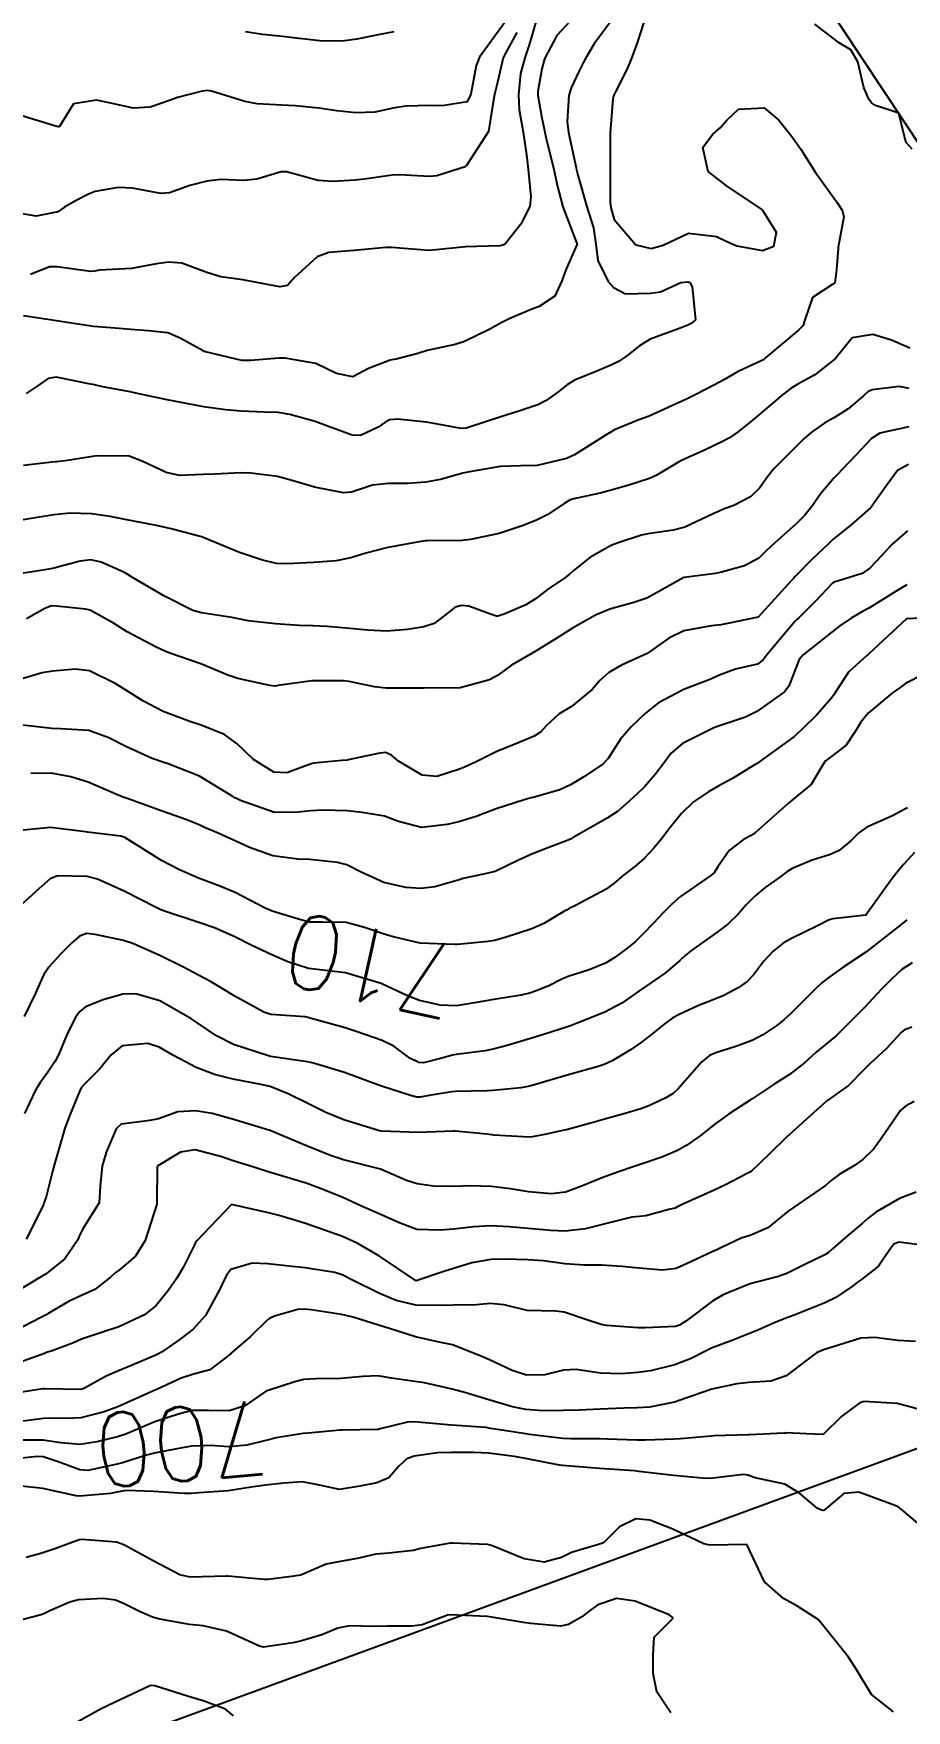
# Model space of a CAD drawing. Header units: metres. Extents: x 298520 to 308411, y 7433745 to 7450750.
# Drawn here: x 299997.4 to 300044.5, y 7449226.3 to 7449316.7 of the extents above; entities that cross this region are included whole.
import ezdxf
from ezdxf.enums import TextEntityAlignment as Align

# ---------------------------------------------------------------- set-up
doc = ezdxf.new("R2010")
doc.units = ezdxf.units.M
doc.header["$LTSCALE"] = 10
doc.linetypes.add('CONTINUO', pattern=[0])
for name, color, linetype in [('Cotas', 45, 'Continuous'), ('Curvas de Nivel 1m', 11, 'Continuous'), ('Curvas de Nivel 5m', 15, 'Continuous'), ('Linha Férrea', 251, 'TRACKS'), ('TEXTO', 45, 'Continuous')]:
    doc.layers.add(name, color=color, linetype=linetype)
doc.styles.add('Style-STANDARD', font='STANDARD.shx')
doc.linetypes.add('TRACKS', pattern='A,0.15,[130,ltypeshp.shx,S=0.25,R=0,X=0,Y=0],0.15', length=0.3)

msp = doc.modelspace()

# ---------------------------------------------------------------- linework, layer by layer
at = {"layer": 'Curvas de Nivel 1m', "flags": 128}
for points, elevation in [([(300023.454, 7449316.736), (300022.815, 7449315.582), (300022.714, 7449315.371), (300022.353, 7449313.813), (300022.251, 7449313.378), (300022.146, 7449312.748), (300021.915, 7449311.383), (300020.744, 7449309.553), (300020.659, 7449309.485), (300020.372, 7449309.404), (300019.146, 7449309.007), (300018.736, 7449308.96), (300017.118, 7449309.056), (300016.737, 7449309.042), (300015.359, 7449308.836), (300014.732, 7449308.761), (300013.524, 7449308.689), (300012.732, 7449308.749), (300011.036, 7449309.218), (300010.738, 7449309.221), (300009.442, 7449308.823), (300008.731, 7449308.749), (300007.489, 7449308.795), (300006.73, 7449308.713), (300005.825, 7449308.475), (300004.72, 7449308.082), (300004.262, 7449308.053), (300002.724, 7449308.335), (300001.966, 7449308.379), (300000.721, 7449308.158), (300000.358, 7449308.004), (299999.65, 7449307.651), (299999.058, 7449307.307), (299998.707, 7449307.065), (299997.546, 7449306.83), (299996.706, 7449306.964)], 722), ([(300022.832, 7449317.32), (300021.433, 7449315.391), (300021.253, 7449314.946), (300020.975, 7449313.397), (300020.779, 7449312.999), (300019.43, 7449312.767), (300018.783, 7449312.791), (300017.453, 7449312.763), (300016.781, 7449312.655), (300015.794, 7449312.439), (300014.777, 7449312.389), (300013.747, 7449312.511), (300012.78, 7449312.655), (300011.515, 7449312.776), (300010.782, 7449312.806), (300009.443, 7449312.874), (300008.785, 7449313.006), (300006.994, 7449313.558), (300006.793, 7449313.599), (300006.49, 7449313.565), (300005.152, 7449313.22), (300004.785, 7449313.087), (300003.685, 7449312.695), (300002.779, 7449312.657), (300001.47, 7449312.935), (300000.785, 7449313.08), (299999.546, 7449312.884), (299998.798, 7449311.659), (299998.763, 7449311.641), (299998.651, 7449311.661), (299996.771, 7449312.233)], 723), ([(300030.298, 7449317.285), (300029.93, 7449316.18), (300029.613, 7449315.292), (300029.373, 7449314.726), (300028.787, 7449313.568), (300028.697, 7449313.389), (300028.662, 7449313.302), (300028.632, 7449313.153), (300028.486, 7449311.304), (300028.486, 7449311.03), (300028.477, 7449309.304), (300028.475, 7449307.545), (300028.519, 7449307.303), (300028.56, 7449307.151), (300028.706, 7449306.648), (300029.87, 7449305.288), (300030.691, 7449305.086), (300031.344, 7449305.27), (300032.7, 7449305.918), (300034.207, 7449305.726), (300034.696, 7449305.502), (300035.306, 7449305.224), (300036.691, 7449304.971), (300037.3, 7449305.201), (300037.45, 7449305.949), (300036.712, 7449307.138), (300036.637, 7449307.211), (300034.732, 7449308.478), (300033.763, 7449309.24), (300033.475, 7449310.523), (300033.996, 7449311.238), (300034.419, 7449311.581), (300034.771, 7449311.993), (300035.397, 7449312.603), (300036.777, 7449312.66), (300037.579, 7449312.006), (300038.217, 7449311.188), (300038.453, 7449310.878), (300038.755, 7449310.436), (300039.549, 7449309.172), (300040.719, 7449307.571), (300040.99, 7449307.157), (300041.074, 7449306.791), (300040.78, 7449305.159), (300040.772, 7449305.079), (300040.675, 7449303.952), (300040.595, 7449303.23), (300040.486, 7449303.162), (300039.387, 7449302.441), (300038.964, 7449301.177), (300038.884, 7449300.934), (300038.638, 7449300.675), (300036.88, 7449299.206), (300036.74, 7449299.089), (300036.62, 7449299.022), (300035.386, 7449298.447), (300034.605, 7449298.009), (300034.109, 7449297.726), (300033.17, 7449297.244), (300032.59, 7449296.964), (300032.037, 7449296.708), (300030.581, 7449296.052), (300030.026, 7449295.838), (300028.717, 7449295.299), (300028.618, 7449295.254), (300028.572, 7449295.225), (300028.352, 7449295.085), (300026.559, 7449293.951), (300026.128, 7449293.764), (300024.553, 7449293.377), (300024.526, 7449293.377), (300023.653, 7449293.359), (300022.586, 7449293.336), (300022.552, 7449293.33), (300020.892, 7449293.051), (300020.546, 7449292.971), (300019.326, 7449292.628), (300018.539, 7449292.484), (300017.562, 7449292.41), (300016.537, 7449292.405), (300015.676, 7449292.318), (300014.53, 7449291.949), (300014.099, 7449291.905), (300012.534, 7449292.208), (300011.526, 7449292.518), (300010.542, 7449292.791), (300009.103, 7449292.975), (300008.545, 7449292.98), (300007.177, 7449292.92), (300006.543, 7449292.89), (300005.272, 7449292.849), (300004.544, 7449293.003), (300003.293, 7449293.603), (300002.556, 7449293.888), (300000.834, 7449293.914), (300000.555, 7449293.868), (300000.363, 7449293.833), (299999.224, 7449293.653), (299998.629, 7449293.582), (299998.552, 7449293.575), (299996.847, 7449293.378)], 718), ([(300028.495, 7449317.305), (300027.624, 7449316.121), (300027.156, 7449315.325), (300027.035, 7449315.101), (300026.803, 7449314.662), (300026.374, 7449313.749), (300026.261, 7449313.335), (300026.169, 7449311.936), (300026.242, 7449311.335), (300026.649, 7449309.426), (300026.669, 7449309.331), (300026.739, 7449309.041), (300027.224, 7449307.322), (300027.584, 7449306.199), (300027.715, 7449305.315), (300027.815, 7449304.443), (300028.372, 7449303.305), (300028.668, 7449302.986), (300029.314, 7449302.643), (300030.664, 7449302.672), (300031.188, 7449302.749), (300032.291, 7449303.256), (300032.673, 7449303.281), (300032.774, 7449303.249), (300032.896, 7449303.021), (300033.08, 7449301.246), (300032.855, 7449301.034), (300032.64, 7449300.936), (300032.108, 7449300.728), (300030.632, 7449300.203), (300030.071, 7449299.843), (300029.383, 7449299.292), (300028.93, 7449298.985), (300028.616, 7449298.828), (300027.539, 7449298.386), (300026.603, 7449297.994), (300026.18, 7449297.753), (300025.664, 7449297.339), (300025.04, 7449296.894), (300024.586, 7449296.661), (300023.619, 7449296.323), (300022.579, 7449296.012), (300020.72, 7449295.398), (300020.573, 7449295.378), (300020.354, 7449295.402), (300018.576, 7449295.729), (300017.009, 7449295.875), (300016.577, 7449295.847), (300016.331, 7449295.697), (300015.982, 7449295.456), (300015.024, 7449295.01), (300014.568, 7449295.014), (300013.305, 7449295.483), (300012.576, 7449295.758), (300011.209, 7449296.14), (300010.58, 7449296.247), (300009.842, 7449296.266), (300008.581, 7449296.32), (300007.736, 7449296.393), (300006.583, 7449296.54), (300005.723, 7449296.712), (300004.593, 7449296.921), (300002.915, 7449297.29), (300002.599, 7449297.362), (300001.134, 7449297.632), (300000.689, 7449297.724), (300000.604, 7449297.743), (300000.471, 7449297.774), (299998.608, 7449298.144), (299998.189, 7449298.082), (299997.6, 7449297.67), (299997.007, 7449297.265)], 719), ([(300024.486, 7449317.353), (300024.117, 7449316.06), (300023.876, 7449315.359), (300023.647, 7449314.515), (300023.533, 7449313.363), (300023.581, 7449312.555), (300023.786, 7449311.36), (300023.977, 7449310.131), (300024.066, 7449309.357), (300024.205, 7449307.871), (300024.154, 7449307.356), (300023.665, 7449306.398), (300022.854, 7449305.368), (300022.767, 7449305.294), (300022.692, 7449305.254), (300022.539, 7449305.22), (300020.691, 7449305.181), (300019.093, 7449305.011), (300018.689, 7449304.981), (300018.268, 7449305.005), (300016.69, 7449305.144), (300016.385, 7449305.14), (300014.688, 7449304.981), (300013.31, 7449304.86), (300012.684, 7449304.635), (300011.44, 7449303.508), (300011.09, 7449303.09), (300010.665, 7449303.008), (300008.855, 7449303.353), (300008.671, 7449303.387), (300007.501, 7449303.552), (300006.675, 7449303.801), (300005.39, 7449304.289), (300004.68, 7449304.348), (300004.019, 7449304.258), (300002.677, 7449304.008), (300000.953, 7449303.914), (300000.675, 7449303.864), (300000.465, 7449303.852), (299998.677, 7449304.088), (299998.248, 7449304.093), (299997.234, 7449303.674)], 721), ([(300016.826, 7449316.77), (300015.98, 7449316.608), (300014.822, 7449316.373), (300014.029, 7449316.27), (300012.821, 7449316.271), (300011.717, 7449316.402), (300010.823, 7449316.516), (300009.732, 7449316.623), (300008.825, 7449316.756)], 724), ([(300044.756, 7449310.439), (300044.438, 7449310.793), (300044.343, 7449311.116), (300044.036, 7449312.382), (300042.78, 7449312.8), (300042.578, 7449312.931), (300042.429, 7449313.135), (300042.164, 7449313.768), (300041.838, 7449315.145), (300041.459, 7449315.79), (300040.823, 7449316.169), (300039.512, 7449317.173)], 718), ([(300044.629, 7449299.714), (300043.645, 7449300.137), (300042.636, 7449300.442), (300041.522, 7449300.263), (300040.623, 7449299.16), (300039.509, 7449298.272), (300038.602, 7449297.776), (300038.234, 7449297.55), (300037.771, 7449297.192), (300036.583, 7449296.188), (300036.047, 7449295.746), (300035.394, 7449295.222), (300034.913, 7449294.883), (300034.568, 7449294.698), (300033.494, 7449294.178), (300032.558, 7449293.754), (300032.227, 7449293.592), (300031.685, 7449293.269), (300030.97, 7449292.852), (300030.544, 7449292.672), (300029.496, 7449292.332), (300028.534, 7449292.057), (300027.943, 7449291.898), (300026.527, 7449291.582), (300026.331, 7449291.527), (300026.003, 7449291.335), (300025.126, 7449290.735), (300024.514, 7449290.434), (300023.733, 7449290.135), (300022.506, 7449289.722), (300020.945, 7449289.393), (300020.502, 7449289.349), (300018.598, 7449289.323), (300018.502, 7449289.315), (300018.376, 7449289.296), (300016.498, 7449288.963), (300015.308, 7449288.649), (300014.492, 7449288.404), (300013.718, 7449288.251), (300012.49, 7449288.158), (300011.06, 7449288.083), (300010.489, 7449288.107), (300009.734, 7449288.284), (300008.494, 7449288.697), (300007.889, 7449288.942), (300006.503, 7449289.522), (300006.477, 7449289.534), (300006.379, 7449289.562), (300004.881, 7449289.959), (300004.507, 7449290.046), (300003.942, 7449290.162), (300002.511, 7449290.442), (300001.519, 7449290.631), (300000.514, 7449290.777), (299999.355, 7449290.811), (299998.514, 7449290.72), (299997.6, 7449290.581), (299996.51, 7449290.409)], 717), ([(300044.599, 7449297.535), (300044.07, 7449297.649), (300042.598, 7449297.461), (300042.38, 7449297.358), (300042.137, 7449297.145), (300041.305, 7449296.433), (300040.581, 7449295.975), (300040.053, 7449295.691), (300039.323, 7449295.172), (300038.931, 7449294.815), (300038.566, 7449294.469), (300037.3, 7449293.199), (300036.972, 7449292.778), (300036.537, 7449292.158), (300036.043, 7449291.702), (300035.14, 7449291.224), (300034.69, 7449291.06), (300034.521, 7449290.999), (300034.072, 7449290.79), (300032.511, 7449290.062), (300031.886, 7449289.89), (300030.507, 7449289.692), (300030.168, 7449289.621), (300029.12, 7449289.294), (300028.667, 7449289.131), (300028.499, 7449289.058), (300027.387, 7449288.418), (300026.478, 7449287.695), (300026.288, 7449287.519), (300026.033, 7449287.334), (300025.109, 7449286.701), (300024.461, 7449286.2), (300023.941, 7449285.872), (300022.761, 7449285.367), (300022.529, 7449285.292), (300022.452, 7449285.268), (300022.349, 7449285.268), (300022.027, 7449285.376), (300020.862, 7449285.799), (300020.459, 7449285.835), (300020.123, 7449285.738), (300019.7, 7449285.408), (300018.996, 7449284.866), (300018.445, 7449284.677), (300017.556, 7449284.545), (300016.443, 7449284.455), (300015.405, 7449284.498), (300014.444, 7449284.593), (300013.23, 7449284.698), (300012.445, 7449284.744), (300011.707, 7449284.763), (300010.446, 7449284.841), (300008.965, 7449285.018), (300008.449, 7449285.111), (300008.085, 7449285.181), (300006.452, 7449285.444), (300005.98, 7449285.575), (300004.464, 7449286.341), (300002.739, 7449287.347), (300002.481, 7449287.509), (300002.301, 7449287.613), (300001.036, 7449288.179), (300000.489, 7449288.29), (299999.903, 7449288.232), (299998.485, 7449287.847), (299998.334, 7449287.812), (299997.45, 7449287.67), (299996.615, 7449287.545)], 716), ([(300044.556, 7449293.43), (300043.965, 7449293.119), (300043.37, 7449292.298), (300042.548, 7449291.14), (300042.523, 7449291.109), (300041.482, 7449290.182), (300040.505, 7449289.405), (300040.379, 7449289.286), (300040.251, 7449289.163), (300039.35, 7449288.312), (300038.476, 7449287.412), (300038.364, 7449287.292), (300038.264, 7449287.183), (300036.453, 7449285.21), (300034.808, 7449284.868), (300034.449, 7449284.802), (300033.949, 7449284.738), (300032.445, 7449284.471), (300031.641, 7449284.068), (300030.522, 7449283.279), (300030.469, 7449283.243), (300030.432, 7449283.223), (300029.091, 7449282.626), (300028.417, 7449282.223), (300027.924, 7449281.794), (300027.517, 7449281.313), (300026.393, 7449280.383), (300025.734, 7449279.992), (300025.026, 7449279.344), (300024.72, 7449279.006), (300024.377, 7449278.788), (300023.39, 7449278.382), (300022.369, 7449277.966), (300021.978, 7449277.773), (300021.229, 7449277.391), (300020.629, 7449277.128), (300020.357, 7449277.012), (300019.146, 7449276.617), (300018.352, 7449276.696), (300017.068, 7449277.439), (300016.697, 7449277.776), (300016.367, 7449277.902), (300015.967, 7449277.854), (300014.363, 7449277.511), (300014.33, 7449277.504), (300014.009, 7449277.474), (300012.506, 7449277.343), (300012.36, 7449277.308), (300011.046, 7449276.817), (300010.353, 7449276.85), (300009.254, 7449277.531), (300008.371, 7449278.373), (300007.699, 7449278.873), (300006.381, 7449279.399), (300005.813, 7449279.576), (300004.388, 7449280.113), (300003.295, 7449280.7), (300002.399, 7449281.255), (300002.181, 7449281.394), (300001.829, 7449281.619), (300000.413, 7449282.322), (299999.661, 7449282.401), (299998.412, 7449282.298), (299997.864, 7449282.213), (299996.404, 7449281.781)], 714), ([(300044.51, 7449289.864), (300043.674, 7449289.122), (300043.111, 7449288.513), (300042.483, 7449287.845), (300042.06, 7449287.564), (300040.783, 7449287.157), (300040.541, 7449287.09), (300040.472, 7449287.045), (300039.557, 7449286.074), (300038.653, 7449285.178), (300038.548, 7449285.083), (300038.451, 7449284.99), (300036.95, 7449283.202), (300036.728, 7449282.906), (300036.425, 7449282.678), (300035.231, 7449282.412), (300034.416, 7449282.104), (300033.823, 7449281.828), (300032.403, 7449281.292), (300032.382, 7449281.282), (300032.343, 7449281.261), (300031.088, 7449280.581), (300030.39, 7449280.024), (300030.005, 7449279.666), (300029.606, 7449279.288), (300029.046, 7449278.624), (300028.366, 7449277.581), (300028.103, 7449277.304), (300027.07, 7449276.601), (300026.345, 7449276.161), (300025.771, 7449275.906), (300024.335, 7449275.489), (300024.224, 7449275.462), (300023.845, 7449275.357), (300022.328, 7449274.876), (300021.253, 7449274.461), (300020.321, 7449274.175), (300019.697, 7449274.029), (300018.317, 7449273.864), (300017.074, 7449274.193), (300016.323, 7449274.48), (300015.111, 7449274.676), (300014.326, 7449274.761), (300013.002, 7449274.807), (300012.326, 7449274.769), (300011.491, 7449274.669), (300010.325, 7449274.695), (300008.544, 7449275.325), (300008.332, 7449275.427), (300008.255, 7449275.464), (300008.135, 7449275.543), (300006.349, 7449276.631), (300004.653, 7449277.293), (300004.36, 7449277.389), (300003.799, 7449277.596), (300002.369, 7449278.233), (300001.46, 7449278.71), (300000.377, 7449279.093), (299998.847, 7449279.187), (299998.378, 7449279.211), (299996.65, 7449279.407)], 713), ([(300044.471, 7449286.947), (300044.047, 7449286.695), (300042.459, 7449285.703), (300042.093, 7449285.508), (300041.472, 7449285.15), (300040.862, 7449284.743), (300040.446, 7449284.422), (300039.756, 7449283.851), (300038.891, 7449283.175), (300038.677, 7449282.93), (300038.419, 7449282.274), (300038.107, 7449281.485), (300037.878, 7449281.188), (300036.392, 7449280.124), (300035.784, 7449279.821), (300034.384, 7449279.354), (300034.066, 7449279.235), (300032.374, 7449278.394), (300031.767, 7449277.868), (300031.323, 7449277.27), (300030.913, 7449276.716), (300030.345, 7449276.071), (300029.942, 7449275.681), (300029.514, 7449275.288), (300028.884, 7449274.738), (300028.324, 7449274.363), (300026.486, 7449273.327), (300026.38, 7449273.261), (300026.311, 7449273.228), (300024.949, 7449272.698), (300024.299, 7449272.441), (300023.543, 7449272.113), (300022.285, 7449271.5), (300022.196, 7449271.469), (300021.817, 7449271.385), (300020.564, 7449271.114), (300020.279, 7449271.035), (300019.027, 7449270.661), (300018.274, 7449270.574), (300017.468, 7449270.625), (300016.277, 7449270.897), (300015.067, 7449271.462), (300014.289, 7449271.851), (300013.777, 7449271.988), (300012.293, 7449272.15), (300011.635, 7449272.158), (300010.295, 7449272.331), (300009.038, 7449272.797), (300008.307, 7449273.123), (300008.018, 7449273.252), (300007.346, 7449273.555), (300006.619, 7449273.869), (300006.317, 7449274.004), (300005.605, 7449274.292), (300004.325, 7449274.756), (300002.544, 7449275.395), (300002.332, 7449275.472), (300002.229, 7449275.509), (300001.959, 7449275.616), (300000.343, 7449276.305), (299999.404, 7449276.593), (299998.35, 7449276.794), (299997.249, 7449276.772)], 712), ([(300046.331, 7449285.214), (300044.453, 7449285.11), (300042.434, 7449283.228), (300042.386, 7449283.187), (300042.317, 7449283.141), (300041.337, 7449282.233), (300040.631, 7449281.158), (300040.545, 7449281.015), (300040.4, 7449280.823), (300039.623, 7449279.935), (300038.831, 7449279.176), (300038.601, 7449278.957), (300038.379, 7449278.753), (300036.701, 7449277.539), (300036.364, 7449277.305), (300036.303, 7449277.271), (300036.2, 7449277.212), (300035.07, 7449276.505), (300034.346, 7449276.112), (300033.782, 7449275.797), (300032.977, 7449275.25), (300032.327, 7449274.63), (300031.721, 7449273.864), (300031.267, 7449273.27), (300030.834, 7449272.745), (300030.297, 7449272.186), (300029.803, 7449271.772), (300029.206, 7449271.291), (300028.705, 7449270.869), (300028.275, 7449270.551), (300026.609, 7449269.667), (300026.265, 7449269.493), (300026.16, 7449269.434), (300025.991, 7449269.333), (300024.904, 7449268.696), (300024.253, 7449268.4), (300022.814, 7449267.937), (300022.247, 7449267.779), (300021.911, 7449267.719), (300020.245, 7449267.564), (300020.095, 7449267.551), (300018.245, 7449267.634), (300016.775, 7449267.969), (300016.25, 7449268.126), (300015.243, 7449268.47), (300014.256, 7449268.741), (300012.967, 7449268.771), (300012.256, 7449268.772), (300011.675, 7449268.917), (300010.261, 7449269.362), (300009.885, 7449269.524), (300008.271, 7449270.356), (300007.431, 7449270.709), (300006.287, 7449271.143), (300005.267, 7449271.58), (300004.298, 7449272.088), (300003.028, 7449272.881), (300002.31, 7449273.337), (300002.103, 7449273.405), (300000.313, 7449273.622), (300000.195, 7449273.641), (299998.315, 7449273.866), (299996.473, 7449273.688)], 711), ([(300044.506, 7449274.934), (300044.33, 7449274.837), (300043.695, 7449274.488), (300042.32, 7449273.893), (300041.888, 7449273.573), (300041.459, 7449273.149), (300040.828, 7449272.632), (300040.301, 7449272.386), (300039.369, 7449272.101), (300038.29, 7449271.648), (300038.01, 7449271.47), (300037.636, 7449271.196), (300036.846, 7449270.636), (300036.273, 7449270.17), (300035.803, 7449269.679), (300035.409, 7449269.219), (300034.83, 7449268.651), (300034.253, 7449268.222), (300032.886, 7449267.25), (300032.532, 7449266.962), (300032.234, 7449266.691), (300031.465, 7449266.027), (300030.377, 7449265.278), (300030.278, 7449265.214), (300030.212, 7449265.173), (300029.106, 7449264.389), (300028.199, 7449263.919), (300026.696, 7449263.322), (300026.341, 7449263.177), (300026.19, 7449263.125), (300024.84, 7449262.687), (300024.184, 7449262.484), (300022.927, 7449262.115), (300022.178, 7449261.909), (300021.74, 7449261.822), (300020.175, 7449261.628), (300019.982, 7449261.595), (300019.331, 7449261.408), (300018.412, 7449261.175), (300018.169, 7449261.189), (300017.688, 7449261.427), (300016.815, 7449262.076), (300016.182, 7449262.39), (300014.786, 7449262.865), (300014.189, 7449263.067), (300013.874, 7449263.159), (300012.626, 7449263.494), (300012.287, 7449263.591), (300012.194, 7449263.622), (300012.041, 7449263.655), (300010.196, 7449263.789), (300009.811, 7449263.91), (300008.206, 7449264.799), (300007.74, 7449265.079), (300006.933, 7449265.559), (300006.219, 7449265.948), (300005.473, 7449266.329), (300004.233, 7449266.942), (300002.754, 7449267.605), (300002.245, 7449267.774), (300000.717, 7449268.102), (300000.248, 7449268.148), (299999.879, 7449268.011), (299999.453, 7449267.648), (299998.845, 7449267.042), (299998.223, 7449266.336), (299997.946, 7449265.935), (299997.818, 7449265.666), (299997.513, 7449264.977), (299996.894, 7449263.679)], 709), ([(300044.896, 7449272.512), (300044.294, 7449271.865), (300043.948, 7449271.455), (300043.678, 7449271.119), (300042.263, 7449269.14), (300040.483, 7449268.935), (300040.26, 7449268.868), (300039.652, 7449268.565), (300038.25, 7449267.891), (300037.802, 7449267.64), (300037.261, 7449267.2), (300036.774, 7449266.666), (300036.224, 7449265.939), (300035.876, 7449265.556), (300035.391, 7449265.218), (300034.616, 7449264.818), (300034.207, 7449264.644), (300033.206, 7449264.248), (300032.198, 7449263.782), (300031.863, 7449263.597), (300031.392, 7449263.268), (300030.731, 7449262.728), (300030.178, 7449262.289), (300029.578, 7449261.879), (300028.588, 7449261.296), (300028.161, 7449261.093), (300027.841, 7449260.986), (300026.155, 7449260.514), (300025.25, 7449260.246), (300024.152, 7449259.924), (300023.672, 7449259.835), (300022.148, 7449259.694), (300021.851, 7449259.679), (300020.146, 7449259.629), (300019.939, 7449259.609), (300018.731, 7449259.414), (300018.23, 7449259.331), (300018.142, 7449259.327), (300018.055, 7449259.334), (300017.72, 7449259.426), (300016.15, 7449259.929), (300015.412, 7449260.199), (300014.161, 7449260.651), (300012.496, 7449261.167), (300012.169, 7449261.236), (300010.173, 7449261.52), (300008.179, 7449262.177), (300007.259, 7449262.629), (300006.191, 7449263.348), (300005.873, 7449263.573), (300004.202, 7449264.514), (300002.902, 7449264.907), (300002.206, 7449264.883), (300001.15, 7449264.573), (300000.199, 7449264.202), (299999.883, 7449263.956), (299999.663, 7449263.645), (299999.176, 7449262.657), (299998.767, 7449261.654), (299998.556, 7449261.267), (299998.158, 7449260.682), (299997.734, 7449260.081), (299997.486, 7449259.67), (299996.904, 7449258.451)], 708), ([(300044.481, 7449268.887), (300044.259, 7449268.711), (300042.267, 7449267.14), (300041.037, 7449266.345), (300040.222, 7449265.743), (300039.898, 7449265.484), (300039.546, 7449265.17), (300038.199, 7449263.825), (300037.87, 7449263.519), (300037.47, 7449263.197), (300036.709, 7449262.681), (300036.181, 7449262.405), (300035.316, 7449262.078), (300034.17, 7449261.722), (300033.833, 7449261.57), (300033.43, 7449261.241), (300032.148, 7449259.784), (300031.878, 7449259.531), (300031.445, 7449259.267), (300030.56, 7449258.855), (300030.137, 7449258.697), (300029.287, 7449258.445), (300028.131, 7449258.126), (300027.494, 7449257.952), (300026.125, 7449257.572), (300025.933, 7449257.524), (300025.04, 7449257.341), (300024.286, 7449257.183), (300024.12, 7449257.173), (300022.217, 7449257.283), (300022.122, 7449257.292), (300021.298, 7449257.388), (300020.124, 7449257.496), (300020.026, 7449257.499), (300018.123, 7449257.42), (300016.166, 7449257.492), (300016.123, 7449257.499), (300016.054, 7449257.521), (300014.129, 7449258.108), (300013.15, 7449258.502), (300012.138, 7449259), (300011.124, 7449259.51), (300010.149, 7449259.9), (300009.658, 7449260.017), (300008.154, 7449260.294), (300007.155, 7449260.558), (300006.163, 7449260.92), (300004.947, 7449261.582), (300004.177, 7449262.022), (300003.552, 7449262.224), (300002.178, 7449262.097), (300001.58, 7449261.619), (300000.958, 7449260.831), (300000.149, 7449260.028), (299999.965, 7449259.823), (299999.867, 7449259.643), (299999.369, 7449258.409), (299999.091, 7449257.65), (299998.863, 7449256.901), (299998.509, 7449255.656), (299998.42, 7449255.326), (299998.076, 7449253.962), (299997.977, 7449253.661), (299997.926, 7449253.517), (299996.99, 7449251.676)], 707), ([(300044.761, 7449266.579), (300044.23, 7449266.23), (300043.642, 7449265.698), (300043.098, 7449265.127), (300042.203, 7449264.182), (300041.687, 7449263.656), (300041.186, 7449263.15), (300040.679, 7449262.661), (300040.179, 7449262.245), (300039.593, 7449261.747), (300038.964, 7449261.178), (300038.157, 7449260.551), (300037.323, 7449260.026), (300036.143, 7449259.244), (300036.121, 7449259.232), (300036.088, 7449259.211), (300034.909, 7449258.449), (300034.129, 7449257.867), (300033.33, 7449257.242), (300032.62, 7449256.748), (300032.111, 7449256.457), (300031.271, 7449256.102), (300030.099, 7449255.706), (300029.784, 7449255.598), (300028.936, 7449255.297), (300028.09, 7449254.994), (300026.897, 7449254.51), (300026.082, 7449254.207), (300025.305, 7449254.113), (300024.082, 7449254.234), (300023.113, 7449254.394), (300022.084, 7449254.514), (300020.929, 7449254.547), (300020.084, 7449254.52), (300018.961, 7449254.535), (300018.085, 7449254.662), (300017.501, 7449254.843), (300016.093, 7449255.45), (300014.1, 7449255.953), (300013.402, 7449256.182), (300012.111, 7449256.698), (300010.181, 7449257.519), (300010.123, 7449257.542), (300010.086, 7449257.558), (300008.129, 7449258.148), (300007.018, 7449258.443), (300006.133, 7449258.6), (300005.17, 7449258.543), (300004.129, 7449258.168), (300003.659, 7449258.064), (300002.126, 7449257.88), (300001.844, 7449257.614), (300001.327, 7449256.399), (300001.098, 7449255.625), (300000.989, 7449254.533), (300000.926, 7449253.627), (300000.059, 7449252.223), (299999.861, 7449251.836), (299999.779, 7449251.643), (299999.074, 7449250.613), (299998.025, 7449249.777), (299997.949, 7449249.737), (299997.819, 7449249.663), (299996.012, 7449248.563)], 706), ([(300044.868, 7449259.103), (300044.399, 7449258.848), (300044.138, 7449258.607), (300043.114, 7449257.125), (300042.704, 7449256.541), (300042.105, 7449255.971), (300041.618, 7449255.627), (300040.835, 7449255.153), (300040.404, 7449254.842), (300040.087, 7449254.572), (300038.073, 7449253.19), (300036.981, 7449252.283), (300036.06, 7449251.891), (300035.544, 7449251.729), (300034.478, 7449251.226), (300034.192, 7449251.088), (300034.05, 7449251.024), (300032.834, 7449250.455), (300032.035, 7449250.096), (300031.299, 7449250.002), (300030.035, 7449250.116), (300029.128, 7449250.203), (300028.037, 7449250.265), (300027.092, 7449250.265), (300026.038, 7449250.34), (300024.88, 7449250.502), (300024.041, 7449250.566), (300022.813, 7449250.597), (300022.041, 7449250.584), (300021.031, 7449250.397), (300020.033, 7449250.095), (300019.507, 7449249.929), (300018.023, 7449249.42), (300016.043, 7449250.761), (300014.849, 7449251.462), (300014.056, 7449251.818), (300012.828, 7449252.256), (300012.063, 7449252.516), (300010.629, 7449252.953), (300010.069, 7449253.087), (300008.073, 7449253.54), (300006.173, 7449251.568), (300006.124, 7449251.497), (300006.049, 7449251.338), (300005.459, 7449250.148), (300005.123, 7449249.579), (300004.677, 7449248.923), (300004.008, 7449248.098), (300003.374, 7449247.599), (300001.996, 7449246.944), (300001.008, 7449246.615), (299999.989, 7449246.273), (299999.544, 7449246.087), (299998.402, 7449245.656), (299998.086, 7449245.554), (299997.981, 7449245.517), (299996.637, 7449245.016)], 704), ([(300044.976, 7449254.209), (300044.081, 7449253.869), (300042.797, 7449253.129), (300042.395, 7449252.81), (300042.064, 7449252.522), (300041.312, 7449251.889), (300040.475, 7449251.156), (300040.249, 7449250.959), (300040.048, 7449250.825), (300038.932, 7449250.284), (300038.033, 7449249.845), (300037.558, 7449249.667), (300036.024, 7449249.263), (300035.987, 7449249.247), (300035.89, 7449249.211), (300034.576, 7449248.666), (300034.014, 7449248.341), (300032.561, 7449247.252), (300032.227, 7449247.029), (300031.998, 7449246.957), (300030.388, 7449246.885), (300029.997, 7449246.887), (300028.288, 7449247.016), (300027.999, 7449247.065), (300027.23, 7449247.318), (300026.007, 7449247.743), (300025.542, 7449247.8), (300024.008, 7449247.83), (300022.772, 7449248.13), (300022.011, 7449248.2), (300021.268, 7449248.13), (300020.01, 7449248.121), (300019.322, 7449248.094), (300018.01, 7449248.108), (300016.938, 7449248.362), (300016.016, 7449248.759), (300014.594, 7449249.464), (300014.027, 7449249.746), (300013.63, 7449249.874), (300012.032, 7449250.124), (300011.338, 7449250.203), (300010.035, 7449250.341), (300009.176, 7449250.388), (300008.03, 7449250.041), (300007.812, 7449249.758), (300007.703, 7449249.545), (300007.439, 7449248.971), (300006.658, 7449247.56), (300005.995, 7449246.824), (300005.293, 7449246.274), (300004.288, 7449245.587), (300004.095, 7449245.475), (300003.98, 7449245.422), (300002.705, 7449244.876), (300001.967, 7449244.566), (300001.305, 7449244.284), (300000.136, 7449243.638), (300000.012, 7449243.58), (299999.952, 7449243.571), (299998.002, 7449243.61), (299997.952, 7449243.61), (299997.894, 7449243.603), (299995.949, 7449243.3)], 703), ([(300045.86, 7449251.278), (300044.049, 7449251.51), (300043.772, 7449251.398), (300043.552, 7449251.125), (300042.942, 7449250.223), (300042.027, 7449249.506), (300041.812, 7449249.356), (300041.549, 7449249.145), (300040.643, 7449248.528), (300040.014, 7449248.226), (300038.397, 7449247.574), (300038.005, 7449247.429), (300037.83, 7449247.366), (300037.405, 7449247.196), (300036.436, 7449246.765), (300035.993, 7449246.581), (300035.012, 7449246.195), (300033.982, 7449245.806), (300033.589, 7449245.625), (300032.846, 7449245.247), (300031.969, 7449244.906), (300030.659, 7449244.58), (300029.965, 7449244.476), (300029.075, 7449244.404), (300027.964, 7449244.45), (300026.65, 7449244.639), (300025.966, 7449244.616), (300024.952, 7449244.352), (300023.963, 7449244.338), (300023.203, 7449244.599), (300021.971, 7449245.161), (300021.469, 7449245.385), (300019.982, 7449245.973), (300019.266, 7449246.125), (300017.988, 7449246.4), (300016.587, 7449246.848), (300015.997, 7449247.04), (300014.628, 7449247.464), (300014.004, 7449247.616), (300012.37, 7449247.858), (300012.007, 7449247.896), (300011.636, 7449247.874), (300010.385, 7449247.516), (300010.115, 7449247.405), (300010, 7449247.323), (300009.086, 7449246.429), (300008.071, 7449245.539), (300008.026, 7449245.496), (300007.982, 7449245.448), (300006.899, 7449244.626), (300005.965, 7449244.376), (300005.354, 7449244.185), (300004.077, 7449243.589), (300003.99, 7449243.552), (300003.952, 7449243.536), (300003.855, 7449243.494), (300001.943, 7449242.636), (300001.205, 7449242.362), (299999.937, 7449242.041), (299999.566, 7449242.015), (299997.936, 7449242.001), (299995.993, 7449241.749)], 702), ([(300044.935, 7449246.16), (300043.989, 7449246.212), (300042.75, 7449246.374), (300041.991, 7449246.337), (300041.083, 7449246.053), (300039.981, 7449245.712), (300039.606, 7449245.538), (300039.109, 7449245.173), (300037.964, 7449244.306), (300037.136, 7449244.023), (300035.96, 7449243.947), (300035.305, 7449243.871), (300033.956, 7449243.581), (300032.97, 7449243.245), (300031.949, 7449242.889), (300030.601, 7449242.619), (300029.946, 7449242.571), (300029.214, 7449242.559), (300027.945, 7449242.513), (300026.804, 7449242.462), (300025.944, 7449242.428), (300024.865, 7449242.419), (300023.944, 7449242.488), (300023.218, 7449242.633), (300021.949, 7449243.011), (300020.697, 7449243.393), (300019.955, 7449243.595), (300018.464, 7449243.928), (300017.959, 7449244.004), (300016.699, 7449244.178), (300015.961, 7449244.298), (300015.142, 7449244.277), (300013.96, 7449244.162), (300012.619, 7449244.149), (300011.959, 7449244.105), (300011.478, 7449243.984), (300010.05, 7449243.519), (300009.976, 7449243.497), (300009.953, 7449243.488), (300008.789, 7449242.687), (300007.942, 7449242.414), (300006.829, 7449242.444), (300005.942, 7449242.431), (300005.256, 7449242.261), (300003.935, 7449241.821), (300003.377, 7449241.598), (300002.379, 7449241.16), (300001.924, 7449241.01), (300000.811, 7449240.74), (299999.917, 7449240.607), (299998.872, 7449240.697), (299997.921, 7449240.84), (299996.763, 7449240.835)], 701), ([(300045.862, 7449235.705), (300044.174, 7449237.116), (300044, 7449237.235), (300043.885, 7449237.295), (300043.598, 7449237.41), (300041.892, 7449238.028), (300041.074, 7449237.965), (300040.133, 7449237.157), (300039.989, 7449237.051), (300039.881, 7449237.057), (300039.646, 7449237.164), (300038.693, 7449237.98), (300037.896, 7449238.456), (300036.297, 7449238.808), (300035.9, 7449238.949), (300035.668, 7449238.981), (300033.898, 7449238.768), (300033.441, 7449238.78), (300031.9, 7449238.931), (300030.025, 7449239.156), (300029.902, 7449239.169), (300029.8, 7449239.18), (300027.903, 7449239.31), (300025.905, 7449239.465), (300025.751, 7449239.485), (300023.91, 7449239.85), (300023.321, 7449239.949), (300021.914, 7449240.13), (300021.129, 7449240.173), (300019.915, 7449240.177), (300019.175, 7449240.151), (300017.911, 7449239.977), (300017.512, 7449239.83), (300017.092, 7449239.438), (300016.542, 7449238.798), (300015.894, 7449238.535), (300014.992, 7449238.359), (300013.89, 7449238.175), (300012.816, 7449238.41), (300011.894, 7449238.586), (300010.886, 7449238.517), (300009.892, 7449238.404), (300009.119, 7449238.3), (300007.889, 7449238.108), (300006.32, 7449237.997), (300005.887, 7449237.969), (300005.5, 7449237.96), (300003.888, 7449238.076), (300002.398, 7449238.123), (300001.887, 7449238.033), (300001.541, 7449237.968), (299999.885, 7449237.826), (299999.688, 7449237.839), (299997.889, 7449238.237), (299996.576, 7449238.366)], 699), ([(300043.749, 7449226.191), (300042.562, 7449227.132), (300041.776, 7449228.434), (300041.339, 7449229.144), (300039.811, 7449231.05), (300039.692, 7449231.162), (300038.538, 7449231.897), (300037.824, 7449232.299), (300036.807, 7449233.2), (300035.853, 7449235.21), (300033.852, 7449235.171), (300033.529, 7449235.243), (300031.865, 7449236.032), (300030.614, 7449236.53), (300029.873, 7449236.595), (300028.989, 7449236.17), (300028.118, 7449235.306), (300027.852, 7449235.209), (300026.406, 7449234.773), (300025.851, 7449234.518), (300024.92, 7449234.267), (300023.849, 7449234.445), (300022.085, 7449235.151), (300021.86, 7449235.215), (300019.975, 7449235.285), (300019.861, 7449235.278), (300018.28, 7449235), (300017.855, 7449234.897), (300016.544, 7449234.751), (300015.851, 7449234.686), (300014.849, 7449234.459), (300013.845, 7449234.284), (300013.168, 7449234.155), (300011.834, 7449233.576), (300011.781, 7449233.553), (300011.442, 7449233.504), (300010.021, 7449233.328), (300009.831, 7449233.321), (300007.87, 7449233.502), (300007.833, 7449233.509), (300007.803, 7449233.511), (300005.832, 7449233.449), (300005.284, 7449233.575), (300003.844, 7449234.329), (300002.269, 7449235.202), (300001.859, 7449235.342), (300000.016, 7449235.483), (299999.86, 7449235.457), (299998.535, 7449234.971), (299997.849, 7449234.745), (299997.004, 7449234.514)], 698), ([(300031.752, 7449226.143), (300030.992, 7449227.268), (300030.793, 7449228.249), (300030.804, 7449229.27), (300030.846, 7449230.221), (300031.812, 7449231.169), (300031.856, 7449231.216), (300031.854, 7449231.26), (300031.813, 7449231.318), (300031.657, 7449231.419), (300029.822, 7449232.154), (300028.825, 7449232.297), (300027.819, 7449231.964), (300027.444, 7449231.686), (300026.955, 7449231.319), (300026.238, 7449230.894), (300025.805, 7449230.805), (300024.203, 7449230.95), (300023.808, 7449231.011), (300021.869, 7449231.322), (300021.812, 7449231.33), (300020.677, 7449231.391), (300019.813, 7449231.419), (300019.718, 7449231.401), (300018.346, 7449230.881), (300017.804, 7449230.815), (300016.446, 7449230.8), (300015.803, 7449230.798), (300014.438, 7449230.829), (300013.801, 7449230.698), (300012.943, 7449230.336), (300011.79, 7449229.994), (300011.383, 7449229.91), (300009.785, 7449229.672), (300009.58, 7449229.728), (300007.798, 7449230.544), (300006.542, 7449230.823), (300005.803, 7449230.902), (300004.207, 7449231.186), (300003.809, 7449231.299), (300003.109, 7449231.601), (300002.24, 7449232.036), (300001.819, 7449232.202), (300001.147, 7449232.3), (299999.819, 7449232.232), (299999.356, 7449232.106), (299998.315, 7449231.655), (299997.983, 7449231.486), (299997.809, 7449231.411), (299996.418, 7449231.066)], 697), ([(300008.177, 7449225.973), (300007.751, 7449226.334), (300006.538, 7449226.779), (300005.757, 7449227.023), (300003.929, 7449227.588), (300003.763, 7449227.612), (300003.659, 7449227.592), (300001.754, 7449226.698), (300001.034, 7449226.343), (299999.743, 7449225.64)], 696)]:
    msp.add_lwpolyline(points, dxfattribs=dict(at, elevation=elevation))
at = {"layer": 'Curvas de Nivel 5m', "flags": 128}
for points, elevation in [([(300026.321, 7449317.335), (300025.609, 7449316.559), (300024.962, 7449315.349), (300024.92, 7449315.24), (300024.804, 7449314.767), (300024.586, 7449313.552), (300024.581, 7449313.352), (300024.772, 7449312.219), (300024.957, 7449311.348), (300025.014, 7449311.094), (300025.447, 7449309.343), (300025.645, 7449308.426), (300025.924, 7449307.338), (300026.693, 7449305.361), (300026.701, 7449305.338), (300026.692, 7449305.281), (300026.086, 7449303.929), (300025.869, 7449303.338), (300025.492, 7449302.51), (300024.652, 7449301.948), (300024.216, 7449301.788), (300023.198, 7449301.364), (300022.827, 7449301.183), (300022.64, 7449301.086), (300022, 7449300.743), (300020.63, 7449300.066), (300020.133, 7449299.899), (300018.624, 7449299.576), (300018.108, 7449299.428), (300016.941, 7449299.123), (300016.617, 7449299.068), (300015.451, 7449298.621), (300014.603, 7449298.172), (300013.736, 7449298.348), (300012.614, 7449298.891), (300010.957, 7449299.176), (300010.618, 7449299.175), (300009.112, 7449299.039), (300008.616, 7449299.053), (300006.661, 7449299.521), (300006.622, 7449299.528), (300006.597, 7449299.535), (300006.539, 7449299.561), (300005.295, 7449300.246), (300004.632, 7449300.531), (300003.592, 7449300.641), (300002.634, 7449300.711), (300001.801, 7449300.789), (300000.635, 7449300.879), (299999.204, 7449301.087), (299998.638, 7449301.192), (299996.857, 7449301.461)], 720), ([(300044.576, 7449295.46), (300043.011, 7449295.133), (300042.57, 7449294.838), (300041.75, 7449293.959), (300040.976, 7449293.156), (300040.767, 7449292.941), (300040.546, 7449292.706), (300039.833, 7449291.867), (300039.345, 7449291.172), (300038.981, 7449290.713), (300038.513, 7449290.233), (300037.332, 7449289.198), (300036.908, 7449288.793), (300036.491, 7449288.384), (300035.729, 7449287.973), (300034.479, 7449287.627), (300034.154, 7449287.559), (300032.474, 7449287.338), (300032.414, 7449287.321), (300032.299, 7449287.262), (300031.135, 7449286.604), (300030.462, 7449286.236), (300029.757, 7449285.99), (300028.456, 7449285.64), (300027.694, 7449285.311), (300026.446, 7449284.61), (300025.662, 7449284.116), (300024.433, 7449283.35), (300023.165, 7449282.62), (300022.413, 7449282.058), (300021.973, 7449281.821), (300020.403, 7449281.4), (300018.447, 7449281.375), (300018.403, 7449281.38), (300018.365, 7449281.383), (300016.402, 7449281.383), (300015.77, 7449281.456), (300014.407, 7449281.735), (300014.102, 7449281.779), (300012.407, 7449281.779), (300010.589, 7449281.517), (300010.403, 7449281.494), (300010.139, 7449281.523), (300008.408, 7449281.898), (300007.878, 7449282.08), (300006.42, 7449282.688), (300004.744, 7449283.271), (300004.43, 7449283.392), (300003.999, 7449283.594), (300002.441, 7449284.421), (300001.699, 7449284.875), (300000.452, 7449285.576), (300000.203, 7449285.643), (299998.455, 7449285.82), (299998.312, 7449285.805), (299997.976, 7449285.665), (299997.013, 7449285.109)], 715), ([(300045.388, 7449282.131), (300044.411, 7449281.627), (300044.107, 7449281.415), (300043.699, 7449281.121), (300042.392, 7449280.028), (300041.987, 7449279.544), (300041.756, 7449279.146), (300041.21, 7449278.312), (300040.361, 7449277.668), (300040.073, 7449277.447), (300039.887, 7449277.165), (300039.324, 7449276.194), (300038.336, 7449275.369), (300038.225, 7449275.291), (300038.103, 7449275.183), (300036.317, 7449273.602), (300036.088, 7449273.44), (300035.673, 7449273.216), (300034.9, 7449272.628), (300034.291, 7449271.747), (300034.087, 7449271.432), (300033.862, 7449271.236), (300032.272, 7449270.14), (300031.8, 7449269.733), (300031.341, 7449269.269), (300030.815, 7449268.716), (300030.251, 7449268.115), (300029.831, 7449267.7), (300029.308, 7449267.289), (300028.692, 7449266.84), (300028.232, 7449266.547), (300027.352, 7449266.188), (300026.22, 7449265.832), (300025.868, 7449265.684), (300025.167, 7449265.34), (300024.501, 7449265.056), (300024.209, 7449264.957), (300023.675, 7449264.825), (300022.205, 7449264.59), (300021.176, 7449264.417), (300020.202, 7449264.261), (300019.323, 7449264.288), (300018.204, 7449264.539), (300017.563, 7449264.787), (300016.213, 7449265.415), (300016.134, 7449265.451), (300014.221, 7449266.034), (300013.603, 7449266.096), (300012.225, 7449266.273), (300011.11, 7449266.631), (300010.235, 7449266.999), (300009.12, 7449267.531), (300008.247, 7449267.973), (300007.15, 7449268.454), (300006.255, 7449268.772), (300004.503, 7449269.345), (300004.261, 7449269.433), (300003.938, 7449269.593), (300002.275, 7449270.429), (300000.838, 7449271.079), (300000.287, 7449271.227), (299998.679, 7449271.264), (299998.285, 7449271.103), (299997.522, 7449270.424), (299996.711, 7449269.683)], 710), ([(300044.74, 7449263.105), (300044.345, 7449262.954), (300044.189, 7449262.833), (300043.369, 7449261.928), (300042.501, 7449261.135), (300042.16, 7449260.803), (300041.334, 7449259.965), (300040.208, 7449259.159), (300040.167, 7449259.136), (300040.142, 7449259.11), (300039.621, 7449258.651), (300038.124, 7449257.3), (300038.065, 7449257.249), (300038.001, 7449257.191), (300037.056, 7449256.253), (300036.095, 7449255.341), (300036.016, 7449255.289), (300035.865, 7449255.212), (300034.704, 7449254.607), (300034.084, 7449254.322), (300032.362, 7449253.542), (300032.074, 7449253.39), (300031.982, 7449253.353), (300031.645, 7449253.264), (300030.408, 7449252.938), (300030.069, 7449252.901), (300029.642, 7449252.86), (300028.065, 7449252.471), (300027.143, 7449252.239), (300026.061, 7449252.101), (300025.265, 7449252.134), (300024.062, 7449252.25), (300023.029, 7449252.332), (300022.063, 7449252.394), (300021.105, 7449252.347), (300020.061, 7449252.219), (300019.318, 7449252.15), (300018.061, 7449252.192), (300017.162, 7449252.532), (300016.069, 7449253.019), (300015.068, 7449253.46), (300014.077, 7449253.912), (300012.964, 7449254.369), (300012.085, 7449254.691), (300010.403, 7449255.204), (300010.091, 7449255.291), (300009.325, 7449255.528), (300008.098, 7449255.91), (300007.546, 7449256.104), (300006.107, 7449256.498), (300005.313, 7449256.37), (300004.093, 7449255.618), (300004.076, 7449255.607), (300004.067, 7449255.59), (300004.047, 7449253.616), (300004.044, 7449253.59), (300004.042, 7449253.56), (300003.421, 7449251.599), (300002.892, 7449250.755), (300002.029, 7449250.023), (300001.797, 7449249.852), (300001.55, 7449249.625), (300000.692, 7449248.958), (300000.013, 7449248.653), (299999.319, 7449248.338), (299998.192, 7449247.658), (299998.072, 7449247.589), (299998.002, 7449247.554), (299997.793, 7449247.456), (299995.991, 7449246.524)], 705), ([(300045.301, 7449242.455), (300043.95, 7449242.808), (300042.171, 7449242.918), (300041.95, 7449242.852), (300040.964, 7449242.128), (300039.975, 7449241.16), (300039.954, 7449241.138), (300039.933, 7449241.138), (300039.071, 7449241.173), (300037.972, 7449241.228), (300037.933, 7449241.222), (300037.905, 7449241.219), (300037.46, 7449241.195), (300036.01, 7449241.131), (300035.932, 7449241.128), (300034.095, 7449241.064), (300033.93, 7449241.053), (300032.273, 7449240.91), (300031.927, 7449240.888), (300030.372, 7449240.829), (300029.926, 7449240.836), (300028.338, 7449240.892), (300027.927, 7449240.9), (300026.349, 7449240.903), (300025.927, 7449240.929), (300024.133, 7449241.145), (300023.93, 7449241.171), (300022.633, 7449241.369), (300022.022, 7449241.466), (300021.934, 7449241.487), (300021.803, 7449241.512), (300019.935, 7449241.652), (300018.307, 7449241.795), (300017.937, 7449241.83), (300017.563, 7449241.808), (300016.091, 7449241.448), (300015.97, 7449241.412), (300015.932, 7449241.403), (300014.027, 7449241.374), (300013.931, 7449241.372), (300012.208, 7449241.216), (300011.928, 7449241.191), (300010.475, 7449240.964), (300009.923, 7449240.826), (300008.89, 7449240.559), (300007.917, 7449240.484), (300006.927, 7449240.546), (300005.917, 7449240.509), (300005.118, 7449240.375), (300003.911, 7449240.135), (300003.485, 7449240.021), (300002.192, 7449239.616), (300001.902, 7449239.541), (300000.327, 7449239.207), (299999.899, 7449239.236), (299998.779, 7449239.651), (299997.907, 7449239.933), (299997.617, 7449239.955), (299995.904, 7449239.773)], 700)]:
    msp.add_lwpolyline(points, dxfattribs=dict(at, elevation=elevation))
at = {"layer": 'Linha Férrea', "flags": 128}
msp.add_lwpolyline([(298729.261, 7450749.95), (298734.809, 7450730.65), (298742.343, 7450703.451), (298750.119, 7450676.237), (298757.889, 7450649.199), (298765.189, 7450623.712), (298769.985, 7450606.424), (298776.494, 7450583.287), (298783.055, 7450560.248), (298788.164, 7450542.214), (298793.821, 7450521.584), (298798.125, 7450506.606), (298804.386, 7450484.418), (298809.295, 7450466.837), (298814.551, 7450448.858), (298819.559, 7450431.225), (298826.267, 7450408.649), (298831.926, 7450389.314), (298837.135, 7450370.779), (298842.092, 7450352.398), (298847.802, 7450331.823), (298852.149, 7450316.412), (298858.34, 7450294.769), (298862.969, 7450278.965), (298867.952, 7450260.088), (298870.924, 7450249.95), (298873.722, 7450238.982), (298878.355, 7450222.697), (298882.025, 7450210.358), (298885.603, 7450197.651), (298890.189, 7450181.049), (298894.637, 7450166.006), (298898.995, 7450149.812), (298904.361, 7450131.79), (298908.122, 7450117.709), (298911.93, 7450103.946), (298916.104, 7450089.039), (298920.554, 7450073.399), (298923.212, 7450064.319), (298926.468, 7450052.577), (298930.321, 7450038.956), (298934.723, 7450023.223), (298938.252, 7450011.622), (298941.509, 7449999.193), (298944.399, 7449989.651), (298947.701, 7449977.682), (298952.335, 7449961.49), (298956.967, 7449946.581), (298961.92, 7449929.017), (298965.909, 7449915.258), (298970.082, 7449900.905), (298973.936, 7449887.787), (298977.788, 7449874.853), (298981.549, 7449862.469), (298986.366, 7449847.197), (298989.852, 7449836.37), (298994.575, 7449822.337), (298999.437, 7449807.292), (299004.068, 7449794.269), (299008.7, 7449781.657), (299013.057, 7449770.328), (299018.285, 7449757.718), (299022.322, 7449748.037), (299026.817, 7449737.63), (299031.861, 7449726.852), (299036.814, 7449716.896), (299043.096, 7449705.205), (299047.821, 7449696.534), (299054.335, 7449685.572), (299060.664, 7449675.852), (299069.469, 7449663.104), (299077.541, 7449652.872), (299085.429, 7449643.336), (299089.832, 7449637.784), (299098.728, 7449628.561), (299107.993, 7449618.793), (299117.442, 7449610.031), (299127.077, 7449601.223), (299138.453, 7449591.782), (299150.409, 7449582.651), (299162.779, 7449573.982), (299174.004, 7449567.002), (299185.962, 7449560.295), (299199.698, 7449553.222), (299213.253, 7449547.024), (299227.033, 7449541.5), (299241.999, 7449536.525), (299258.424, 7449531.831), (299277.224, 7449527.814), (299295.935, 7449525.032), (299311.589, 7449523.57), (299326.876, 7449522.883), (299340.975, 7449522.747), (299353.572, 7449523.111), (299369.274, 7449524.069), (299382.826, 7449525.211), (299396.609, 7449526.717), (299414.178, 7449529.501), (299430.969, 7449532.603), (299440.142, 7449534.839), (299451.094, 7449537.487), (299469.666, 7449542.917), (299486.963, 7449547.755), (299510.376, 7449554.83), (299531.414, 7449561.037), (299544.903, 7449564.894), (299559.186, 7449569.068), (299590.197, 7449576.665), (299616.417, 7449582.259), (299645.03, 7449585.805), (299675.251, 7449587.635), (299705.522, 7449586.259), (299732.882, 7449582.825), (299762.581, 7449576.088), (299791.888, 7449566.944), (299816.217, 7449556.896), (299840.774, 7449544.781), (299859.676, 7449534.387), (299878.529, 7449521.308), (299897.376, 7449507.135), (299919.538, 7449486.991), (299927.658, 7449478.626), (299947.133, 7449456.962), (299961.499, 7449437.961), (299971.137, 7449424.784), (299981.869, 7449408.322), (299997.595, 7449383.682), (300016.228, 7449354.96), (300035.864, 7449324.687), (300055.136, 7449295.587), (300073.232, 7449268.397), (300085.868, 7449249.95), (300089.501, 7449244.778), (300101.211, 7449227.647), (300111.197, 7449214.14), (300124.752, 7449194.736), (300135.909, 7449179.759), (300148.296, 7449162.129), (300160.805, 7449144.566), (300173.129, 7449128.481), (300185.523, 7449112.088), (300198.402, 7449095.758), (300207.462, 7449083.98), (300220.094, 7449068.515), (300233.468, 7449051.744), (300246.778, 7449035.349), (300263.478, 7449015.076), (300277.526, 7448998.444), (300292.814, 7448981.501), (300306.688, 7448964.856), (300324.623, 7448944.393), (300340.398, 7448926.517), (300357.9, 7448907.843), (300372.755, 7448891.817), (300392.041, 7448871.054), (300410.717, 7448852.066), (300427.475, 7448834.137), (300439.245, 7448822.858), (300454.898, 7448806.525), (300473.448, 7448788.164), (300493.111, 7448768.808), (300511.705, 7448749.95), (300518.198, 7448743.612), (300525.672, 7448735.984), (300530.889, 7448730.361), (300538.141, 7448723.284), (300543.771, 7448717.624), (300548.924, 7448711.903), (300554.778, 7448706.093), (300562.444, 7448698.573), (300570.483, 7448690.198), (300580.06, 7448680.508), (300590.013, 7448670.628), (300599.102, 7448661.391), (300608.565, 7448651.702), (300616.68, 7448643.32), (300625.581, 7448633.859), (300633.62, 7448625.859), (300641.21, 7448617.858), (300649.582, 7448609.897), (300659.386, 7448599.72), (300667.387, 7448591.231), (300676.098, 7448582.784), (300683.871, 7448574.669), (300691.725, 7448567.153), (300703.33, 7448554.876), (300711.744, 7448546.351), (300718.093, 7448539.767), (300726.506, 7448530.983), (300733.153, 7448523.695), (300741.152, 7448514.418), (300747.426, 7448507.242), (300750.054, 7448504.018), (300758.169, 7448493.99), (300764.854, 7448485.238), (300772.251, 7448475.55), (300781.114, 7448462.855), (300788.178, 7448452.147), (300795.99, 7448439.115), (300802.712, 7448427.661), (300809.137, 7448414.665), (300814.959, 7448402.42), (300819.763, 7448391.601), (300824.722, 7448378.533), (300829.079, 7448366.59), (300833.249, 7448353.858), (300836.592, 7448342.438), (300839.822, 7448330.572), (300842.678, 7448317.912), (300845.758, 7448304.202), (300848.387, 7448291.169), (300849.927, 7448279.903), (300851.843, 7448266.756), (300852.632, 7448254.174), (300852.974, 7448249.95), (300853.718, 7448237.64), (300853.896, 7448226.066), (300854.164, 7448215.145), (300853.836, 7448203.832), (300853.598, 7448192.905), (300852.795, 7448182.25), (300851.991, 7448170.79), (300850.801, 7448159.302), (300849.223, 7448146.768), (300848.151, 7448135.486), (300846.96, 7448124.114), (300845.442, 7448113.546), (300844.222, 7448102.204), (300842.288, 7448090.385), (300840.978, 7448078.33), (300839.608, 7448068.386), (300838.209, 7448056.39), (300836.541, 7448045.166), (300835.023, 7448032.665), (300833.535, 7448020.341), (300832.284, 7448009.205), (300831.094, 7447998.637), (300829.874, 7447985.926), (300828.432, 7447973.713), (300826.546, 7447955.639), (300825.162, 7447943.391), (300824.986, 7447942.247), (300823.836, 7447930.96), (300822.657, 7447919.829), (300821.593, 7447909.075), (300820.243, 7447895.408), (300819.533, 7447885.934), (300818.679, 7447872.07), (300818.298, 7447858.799), (300817.927, 7447851.916), (300817.786, 7447841.862), (300817.933, 7447833.489), (300818.516, 7447815.843), (300820.361, 7447795.876), (300822.449, 7447776.733), (300825.922, 7447758.996), (300827.722, 7447750.217), (300828.687, 7447743.229), (300830.467, 7447731.539), (300833.751, 7447711.152), (300838.977, 7447681.969), (300842.161, 7447664.851), (300846.249, 7447643.566), (300856.898, 7447587.933), (300861.3, 7447564.706), (300863.731, 7447552.015), (300867.081, 7447534.8), (300870.251, 7447518.153), (300879.139, 7447471.406), (300882.717, 7447452.426), (300886.196, 7447433.436), (300890.621, 7447408.952), (300893.065, 7447393.996), (300894.895, 7447382.534), (300896.018, 7447374.923), (300897.056, 7447367.88), (300898.671, 7447355.202), (300899.884, 7447344.173), (300901.155, 7447328.57), (300902.425, 7447306.17), (300902.632, 7447290.927), (300902.643, 7447274.906), (300901.209, 7447249.806), (300899.894, 7447235.454), (300897.424, 7447214.973), (300896.24, 7447207.108, -0.017609), (300893.245, 7447191.067), (300890.79, 7447180.008), (300886.347, 7447162.337), (300883.122, 7447151.267), (300877.521, 7447133.871), (300873.858, 7447123.752), (300865.532, 7447103.056), (300859.822, 7447090.388), (300850.503, 7447071.406), (300846.315, 7447063.106), (300836.805, 7447045.834), (300827.664, 7447031.197), (300815.395, 7447013.014), (300803.069, 7446996.228), (300792.968, 7446983.245), (300781.446, 7446969.292), (300759.63, 7446945.435), (300748.36, 7446933.669), (300737.301, 7446922.447), (300720.178, 7446905.644), (300707.821, 7446893.561), (300697.057, 7446883.028), (300686.376, 7446872.224), (300676.506, 7446862.329), (300660.145, 7446845.845), (300651.989, 7446837.638), (300637.917, 7446823.835), (300624.102, 7446810.419), (300614.955, 7446801.573), (300610.107, 7446796.538), (300599.124, 7446785.64, 0.017844), (300588.776, 7446774.611), (300582.973, 7446768.596), (300572.807, 7446757.15), (300570.635, 7446754.423, -0.018804), (300566.868, 7446749.902, -0.021463), (300565.197, 7446747.771, 0.014089), (300560.744, 7446742.236), (300556.818, 7446737.065), (300549.018, 7446726.402), (300544.903, 7446720.152), (300542.989, 7446717.435), (300540.702, 7446714.014), (300534.516, 7446704.131), (300528.813, 7446694.775), (300525.37, 7446688.688), (300519.775, 7446678.443, 0.017217), (300513.559, 7446666.068), (300510.115, 7446659.471), (300505.35, 7446648.44), (300501.39, 7446638.953, 0.017957), (300498.447, 7446631.125), (300492.383, 7446614.647), (300488.086, 7446600.958), (300484.889, 7446590.082), (300482.448, 7446580.533), (300479.028, 7446566.174), (300474.999, 7446546.195), (300472.245, 7446530.076), (300469.723, 7446510.133), (300467.649, 7446494.09), (300465.343, 7446472.628), (300462.509, 7446448.283), (300460.589, 7446427.75), (300458.173, 7446403.459), (300455.716, 7446377.743), (300453.679, 7446357.578), (300451.179, 7446331.957), (300448.408, 7446302.907), (300446.096, 7446278.461), (300443.948, 7446255.986), (300443.327, 7446249.95), (300441.921, 7446236.026), (300439.714, 7446214.959), (300437.145, 7446189.663), (300434.772, 7446164.489), (300432.986, 7446145.942), (300427.675, 7446092.019), (300425.457, 7446069.071), (300422.052, 7446034.05), (300420.454, 7446017.74), (300416.946, 7445981.751), (300414.159, 7445952.95), (300410.686, 7445916.311), (300408.437, 7445891.812), (300405.718, 7445868.171), (300403.766, 7445842.739), (300401.654, 7445818.651), (300400.337, 7445806.143), (300399.876, 7445801.282), (300399.266, 7445794.558)], format="xyb", dxfattribs=at)
at = {"layer": 'TEXTO', "linetype": 'CONTINUO'}
msp.add_polyline3d([(299878.453, 7449179.34, 0), (300059.028, 7449245.53, 0)], dxfattribs=at)

# ---------------------------------------------------------------- texts
at = {"layer": 'Cotas', "style": 'Style-STANDARD'}
for s, rotation, p in [('710', 167.63407, (300015.593, 7449266.425, 710)), ('700', 184.96207, (300005.359, 7449240.625, 700))]:
    msp.add_text(s, height=4, rotation=rotation, dxfattribs=at).set_placement(p, align=Align.MIDDLE_CENTER)

doc.saveas('drawing.dxf')
